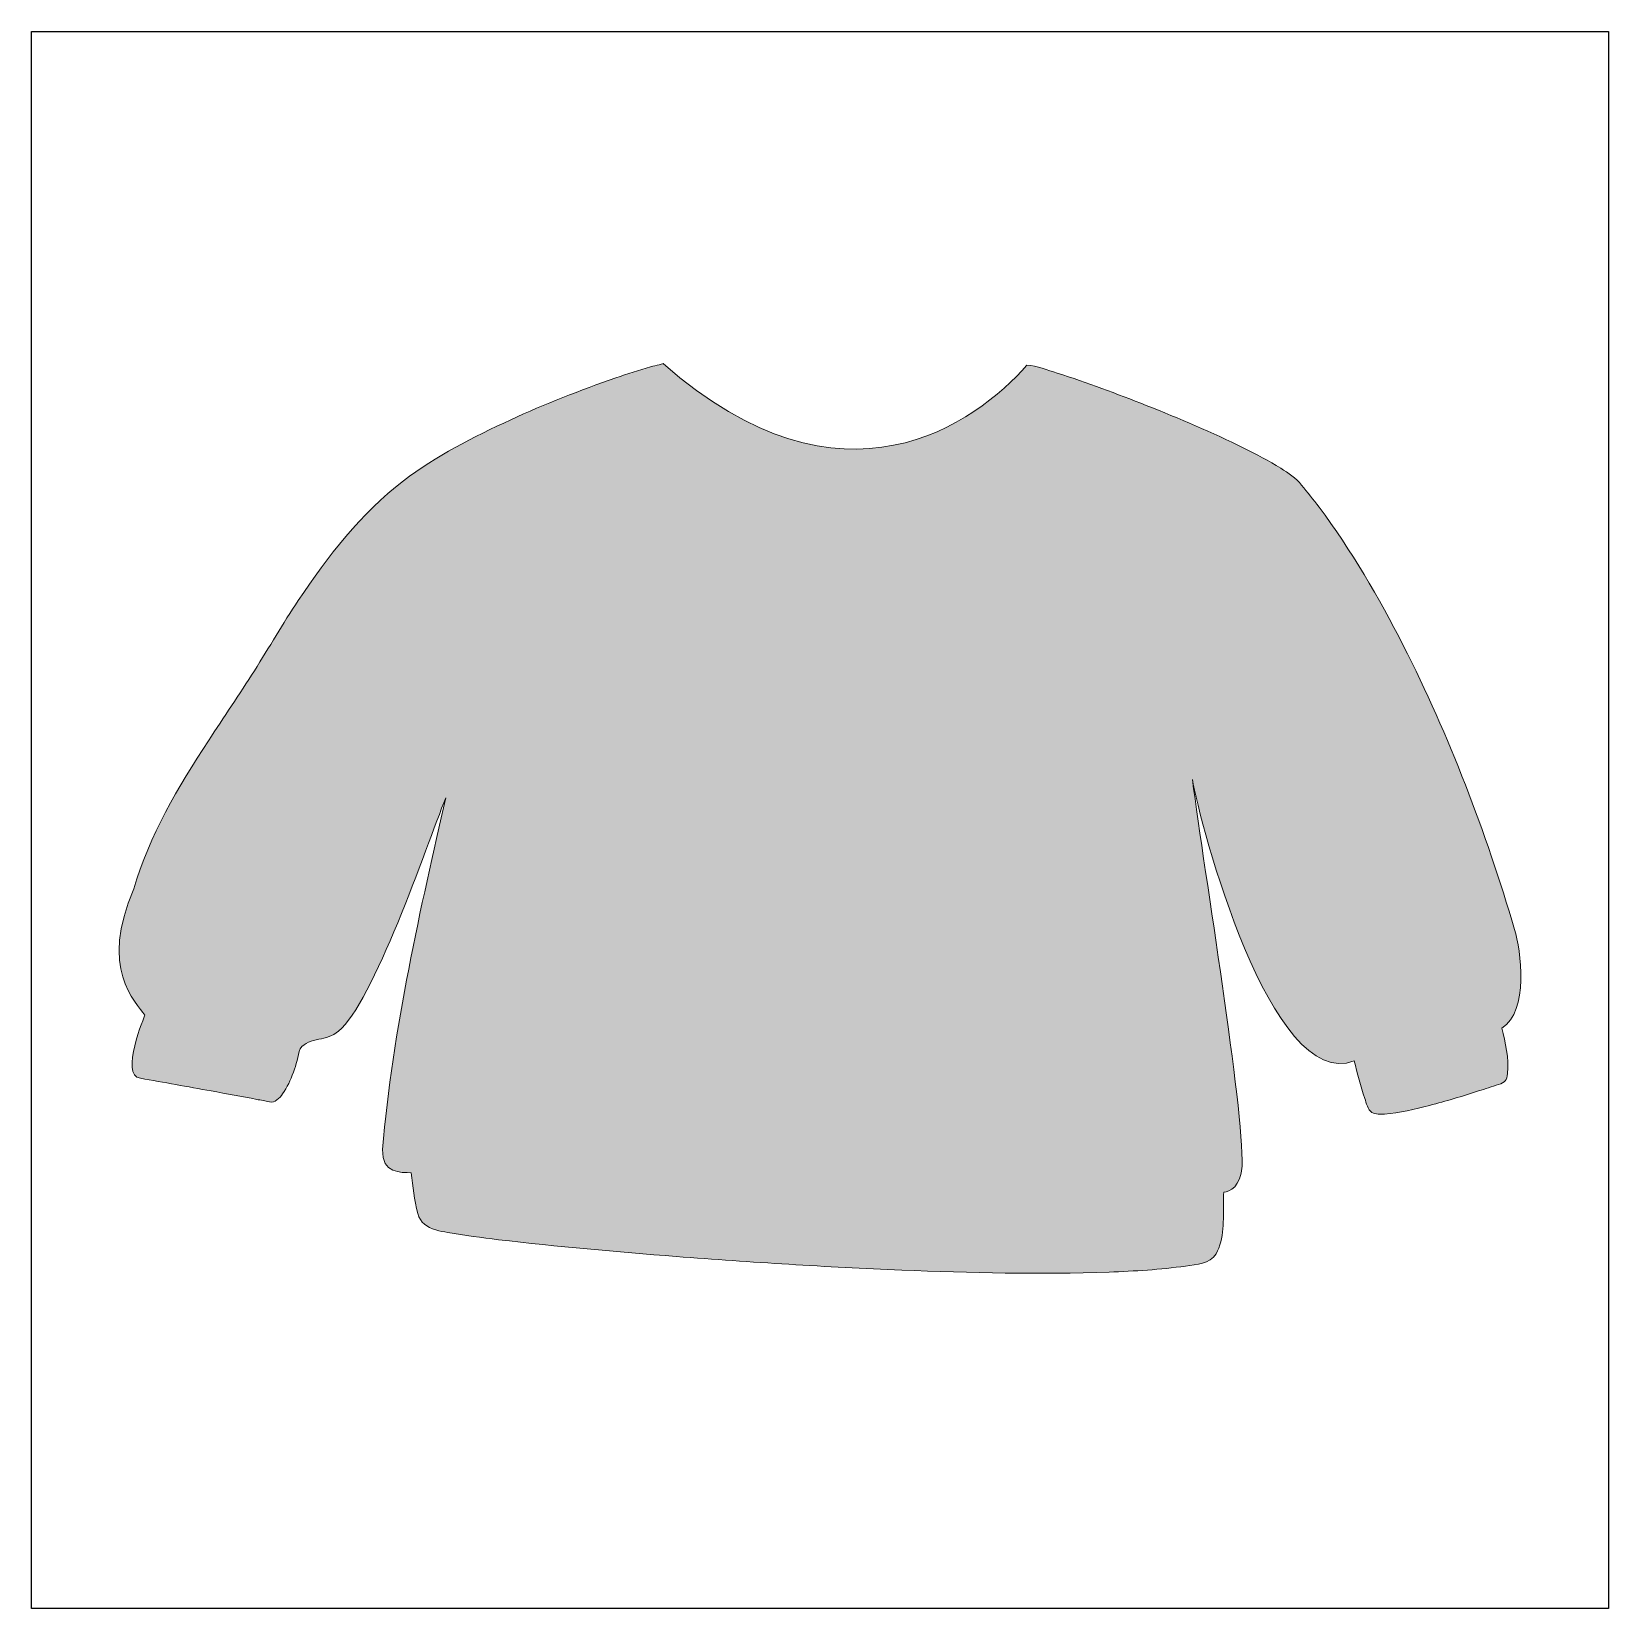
# Model space of a CAD drawing. Header units: inches. Extents: x 0 to 114, y 0 to 114.
import ezdxf

# ---------------------------------------------------------------- set-up
doc = ezdxf.new("R2010")
doc.units = ezdxf.units.IN
doc.header["$MEASUREMENT"] = 0
doc.layers.add('Image Background', color=7, linetype='Continuous')
doc.layers.add('Layer 1', color=7, linetype='Continuous')
picture_1 = doc.add_image_def('image1.png', size_in_pixel=(1350, 1350))

msp = doc.modelspace()

# ---------------------------------------------------------------- hatches: boundary and pattern name
at = {"layer": 'Layer 1', "true_color": 0xf399c0}
h = msp.add_hatch(color=231, dxfattribs=at)
h.dxf.hatch_style = 2
edge = h.paths.add_edge_path()
edge.add_spline(control_points=[(99.43, 69.8), (97.65, 73.28), (95.67, 76.69), (93.32, 79.83), (92.91, 80.37), (92.48, 80.89), (92.06, 81.43), (91.67, 81.93), (91.09, 82.3), (90.55, 82.64), (89.69, 83.18), (88.79, 83.66), (87.87, 84.11), (85.57, 85.25), (83.19, 86.26), (80.8, 87.2), (78.67, 88.04), (76.52, 88.85), (74.34, 89.54), (73.65, 89.76), (72.89, 90.07), (72.15, 90.11), (68.46, 85.96), (58.85, 78.75), (45.78, 90.23), (45.77, 90.2), (44.92, 90.02), (44.86, 90), (44.02, 89.76), (43.19, 89.48), (42.36, 89.2), (39.77, 88.31), (37.22, 87.3), (34.73, 86.16), (32.02, 84.92), (29.33, 83.53), (26.95, 81.73), (23.88, 79.39), (21.45, 76.24), (19.33, 73.05), (18.22, 71.39), (17.22, 69.66), (16.15, 67.97), (15.07, 66.26), (13.93, 64.59), (12.83, 62.9), (10.64, 59.54), (8.52, 56.04), (7.42, 52.15), (4.9, 46.45), (7.54, 43.93), (8.22, 43), (8.22, 43), (6.35, 38.62), (7.89, 38.43), (9.6, 38.13), (11.31, 37.82), (13.03, 37.51), (14.13, 37.31), (15.23, 37.11), (16.32, 36.9), (16.63, 36.84), (16.94, 36.78), (17.24, 36.72), (17.65, 36.63), (17.98, 36.99), (18.2, 37.29), (18.86, 38.23), (19.2, 39.46), (19.46, 40.57), (20.18, 41.46), (21.43, 41.09), (22.24, 41.84), (24.75, 43.85), (28.6, 55.17), (30.02, 58.76), (28.27, 51.05), (26.15, 41.87), (25.44, 33.26), (25.37, 31.49), (26.78, 31.62), (27.52, 31.58), (27.63, 30.59), (27.74, 29.6), (27.99, 28.64), (28.18, 27.94), (28.65, 27.66), (29.31, 27.44), (29.59, 27.35), (29.89, 27.3), (30.18, 27.25), (31.39, 27.03), (32.62, 26.88), (33.84, 26.73), (38.12, 26.22), (42.43, 25.85), (46.73, 25.51), (52.17, 25.09), (57.61, 24.75), (63.07, 24.53), (68.07, 24.32), (73.09, 24.2), (78.1, 24.38), (79.96, 24.45), (81.81, 24.56), (83.65, 24.82), (84.45, 24.93), (85.41, 24.94), (85.86, 25.71), (86.47, 26.78), (86.38, 28.21), (86.39, 29.4), (86.39, 29.65), (86.4, 29.91), (86.42, 30.17), (86.85, 30.21), (87.65, 30.57), (87.75, 32.05), (87.85, 36.38), (85.05, 53.16), (84.14, 60.09), (84.68, 56.99), (89.79, 37.35), (95.88, 39.69), (96.1, 38.78), (96.33, 37.86), (96.64, 36.97), (96.74, 36.67), (96.86, 36.13), (97.16, 35.96), (97.42, 35.8), (97.78, 35.82), (98.06, 35.84), (99.16, 35.9), (100.26, 36.18), (101.33, 36.46), (102.52, 36.77), (103.71, 37.13), (104.89, 37.51), (105.37, 37.66), (105.86, 37.82), (106.34, 37.98), (106.79, 38.12), (106.94, 38.29), (106.99, 38.78), (107.1, 39.86), (106.83, 41.03), (106.58, 42.07), (108.55, 43.26), (107.95, 47.73), (107.5, 49.22), (105.39, 56.28), (102.78, 63.23), (99.43, 69.8)], knot_values=[0, 0, 0, 0, 1, 1, 1, 2, 2, 2, 3, 3, 3, 4, 4, 4, 5, 5, 5, 6, 6, 6, 7, 7, 7, 8, 8, 8, 9, 9, 9, 10, 10, 10, 11, 11, 11, 12, 12, 12, 13, 13, 13, 14, 14, 14, 15, 15, 15, 16, 16, 16, 17, 17, 17, 18, 18, 18, 19, 19, 19, 20, 20, 20, 21, 21, 21, 22, 22, 22, 23, 23, 23, 24, 24, 24, 25, 25, 25, 26, 26, 26, 27, 27, 27, 28, 28, 28, 29, 29, 29, 30, 30, 30, 31, 31, 31, 32, 32, 32, 33, 33, 33, 34, 34, 34, 35, 35, 35, 36, 36, 36, 37, 37, 37, 38, 38, 38, 39, 39, 39, 40, 40, 40, 41, 41, 41, 42, 42, 42, 43, 43, 43, 44, 44, 44, 45, 45, 45, 46, 46, 46, 47, 47, 47, 48, 48, 48, 49, 49, 49, 50, 50, 50, 51, 51, 51, 51], degree=3, periodic=1)

# ---------------------------------------------------------------- linework, layer by layer
at = {"layer": 'Layer 1', "lineweight": 0}
msp.add_open_spline([(99.43, 69.8), (97.65, 73.28), (95.67, 76.69), (93.32, 79.83), (92.91, 80.37), (92.48, 80.89), (92.06, 81.43), (91.67, 81.93), (91.09, 82.3), (90.55, 82.64), (89.69, 83.18), (88.79, 83.66), (87.87, 84.11), (85.57, 85.25), (83.19, 86.26), (80.8, 87.2), (78.67, 88.04), (76.52, 88.85), (74.34, 89.54), (73.65, 89.76), (72.89, 90.07), (72.15, 90.11), (68.46, 85.96), (58.85, 78.75), (45.78, 90.23), (45.77, 90.2), (44.92, 90.02), (44.86, 90), (44.02, 89.76), (43.19, 89.48), (42.36, 89.2), (39.77, 88.31), (37.22, 87.3), (34.73, 86.16), (32.02, 84.92), (29.33, 83.53), (26.95, 81.73), (23.88, 79.39), (21.45, 76.24), (19.33, 73.05), (18.22, 71.39), (17.22, 69.66), (16.15, 67.97), (15.07, 66.26), (13.93, 64.59), (12.83, 62.9), (10.64, 59.54), (8.52, 56.04), (7.42, 52.15), (4.9, 46.45), (7.54, 43.93), (8.22, 43), (8.22, 43), (6.35, 38.62), (7.89, 38.43), (9.6, 38.13), (11.31, 37.82), (13.03, 37.51), (14.13, 37.31), (15.23, 37.11), (16.32, 36.9), (16.63, 36.84), (16.94, 36.78), (17.24, 36.72), (17.65, 36.63), (17.98, 36.99), (18.2, 37.29), (18.86, 38.23), (19.2, 39.46), (19.46, 40.57), (20.18, 41.46), (21.43, 41.09), (22.24, 41.84), (24.75, 43.85), (28.6, 55.17), (30.02, 58.76), (28.27, 51.05), (26.15, 41.87), (25.44, 33.26), (25.37, 31.49), (26.78, 31.62), (27.52, 31.58), (27.63, 30.59), (27.74, 29.6), (27.99, 28.64), (28.18, 27.94), (28.65, 27.66), (29.31, 27.44), (29.59, 27.35), (29.89, 27.3), (30.18, 27.25), (31.39, 27.03), (32.62, 26.88), (33.84, 26.73), (38.12, 26.22), (42.43, 25.85), (46.73, 25.51), (52.17, 25.09), (57.61, 24.75), (63.07, 24.53), (68.07, 24.32), (73.09, 24.2), (78.1, 24.38), (79.96, 24.45), (81.81, 24.56), (83.65, 24.82), (84.45, 24.93), (85.41, 24.94), (85.86, 25.71), (86.47, 26.78), (86.38, 28.21), (86.39, 29.4), (86.39, 29.65), (86.4, 29.91), (86.42, 30.17), (86.85, 30.21), (87.65, 30.57), (87.75, 32.05), (87.85, 36.38), (85.05, 53.16), (84.14, 60.09), (84.68, 56.99), (89.79, 37.35), (95.88, 39.69), (96.1, 38.78), (96.33, 37.86), (96.64, 36.97), (96.74, 36.67), (96.86, 36.13), (97.16, 35.96), (97.42, 35.8), (97.78, 35.82), (98.06, 35.84), (99.16, 35.9), (100.26, 36.18), (101.33, 36.46), (102.52, 36.77), (103.71, 37.13), (104.89, 37.51), (105.37, 37.66), (105.86, 37.82), (106.34, 37.98), (106.79, 38.12), (106.94, 38.29), (106.99, 38.78), (107.1, 39.86), (106.83, 41.03), (106.58, 42.07), (108.55, 43.26), (107.95, 47.73), (107.5, 49.22), (105.39, 56.28), (102.78, 63.23), (99.43, 69.8)], degree=3, knots=[0, 0, 0, 0, 1, 1, 1, 2, 2, 2, 3, 3, 3, 4, 4, 4, 5, 5, 5, 6, 6, 6, 7, 7, 7, 8, 8, 8, 9, 9, 9, 10, 10, 10, 11, 11, 11, 12, 12, 12, 13, 13, 13, 14, 14, 14, 15, 15, 15, 16, 16, 16, 17, 17, 17, 18, 18, 18, 19, 19, 19, 20, 20, 20, 21, 21, 21, 22, 22, 22, 23, 23, 23, 24, 24, 24, 25, 25, 25, 26, 26, 26, 27, 27, 27, 28, 28, 28, 29, 29, 29, 30, 30, 30, 31, 31, 31, 32, 32, 32, 33, 33, 33, 34, 34, 34, 35, 35, 35, 36, 36, 36, 37, 37, 37, 38, 38, 38, 39, 39, 39, 40, 40, 40, 41, 41, 41, 42, 42, 42, 43, 43, 43, 44, 44, 44, 45, 45, 45, 46, 46, 46, 47, 47, 47, 48, 48, 48, 49, 49, 49, 50, 50, 50, 51, 51, 51, 51], dxfattribs=at)

# ---------------------------------------------------------------- pictures from other files: only their frames are drawn
at = {"layer": 'Image Background'}
image = msp.add_image(picture_1, insert=(0, 0), size_in_units=(114.3, 114.3), dxfattribs=at)

doc.saveas('drawing.dxf')
